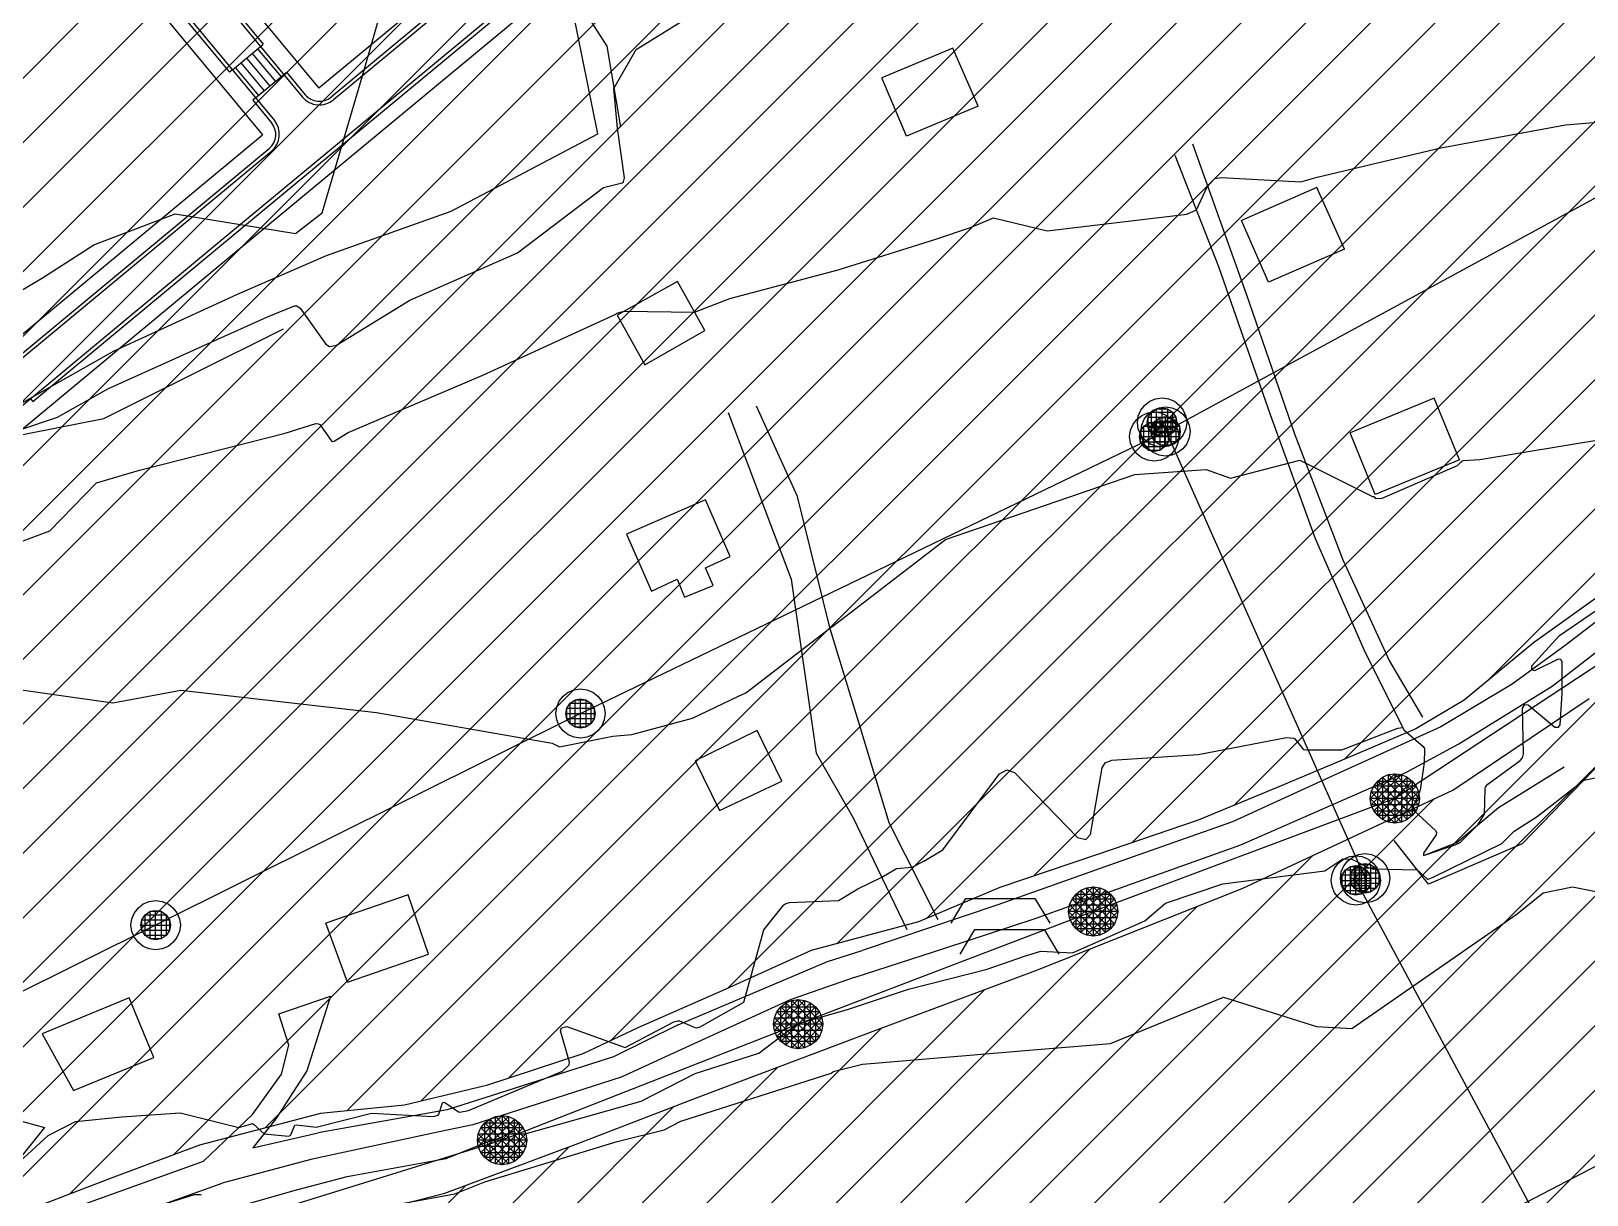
# Model space of a CAD drawing. Extents: x 13365 to 36625, y 86498 to 171760.
# Drawn here: x 16128.3 to 16341.1, y 88452.8 to 88612 of the extents above; entities that cross this region are included whole.
import ezdxf

# ---------------------------------------------------------------- set-up
doc = ezdxf.new("R2010")
doc.units = 0
doc.header["$LTSCALE"] = 5
doc.header["$MEASUREMENT"] = 0
doc.linetypes.add('A_CONTINUOUS_LINE', pattern=[0])
doc.linetypes.add('KERB', pattern=[16, 5, -6, 5])
doc.layers.get('0').update_dxf_attribs({"linetype": 'A_CONTINUOUS_LINE'})
for name, color, linetype in [('Commercial', 11, 'Continuous'), ('CONTOUR', 255, 'Continuous'), ('DRAINAGE', 162, 'A_CONTINUOUS_LINE'), ('ELECTRIC', 240, 'A_CONTINUOUS_LINE'), ('EXISTING BUILDING', 21, 'A_CONTINUOUS_LINE'), ('EXISTING ROAD', 25, 'A_CONTINUOUS_LINE'), ('Phase1', 7, 'Continuous'), ('Recreational', 73, 'Continuous'), ('RELIEF', 255, 'A_CONTINUOUS_LINE'), ('Residential', 51, 'Continuous'), ('TELECOM', 94, 'A_CONTINUOUS_LINE')]:
    doc.layers.add(name, color=color, linetype=linetype)

# ---------------------------------------------------------------- blocks, each defined once
blk = doc.blocks.new('S034')
at = {"color": 0}
for p, q in [((-0.43, 0.25), (-0.35, 0.35)), ((-0.35, 0.35), (-0.25, 0.43)), ((-0.25, 0.43), (-0.13, 0.48)), ((-0.13, 0.48), (0, 0.5)), ((0, 0.5), (0.13, 0.48)), ((0.13, 0.48), (0.25, 0.43)), ((0.25, 0.43), (0.35, 0.35)), ((0.35, 0.35), (0.43, 0.25)), ((-0.5, 0), (-0.48, 0.13)), ((-0.48, -0.13), (-0.5, 0)), ((-0.48, 0.13), (-0.43, 0.25)), ((-0.3, 0), (-0.28, 0.11)), ((-0.28, -0.11), (-0.3, 0)), ((0.3, 0), (-0.3, 0)), ((-0.28, 0.11), (-0.21, 0.21)), ((-0.28, -0.11), (-0.28, 0.11)), ((-0.28, 0.11), (0.28, 0.11)), ((-0.21, 0.21), (-0.11, 0.28)), ((-0.21, -0.21), (-0.21, 0.21)), ((-0.21, 0.21), (0.21, 0.21)), ((-0.11, 0.28), (0, 0.3)), ((-0.11, -0.28), (-0.11, 0.28)), ((-0.11, 0.28), (0.11, 0.28)), ((0, 0.3), (0.11, 0.28)), ((0, -0.3), (0, 0.3)), ((0.11, 0.28), (0.21, 0.21)), ((0.11, 0.28), (0.11, -0.28)), ((0.21, 0.21), (0.28, 0.11)), ((0.21, 0.21), (0.21, -0.21)), ((0.28, 0.11), (0.3, 0)), ((0.28, 0.11), (0.28, -0.11)), ((0.3, 0), (0.28, -0.11)), ((0.43, 0.25), (0.48, 0.13)), ((0.48, 0.13), (0.5, 0)), ((0.5, 0), (0.48, -0.13)), ((-0.43, -0.25), (-0.48, -0.13)), ((-0.35, -0.35), (-0.43, -0.25)), ((-0.21, -0.21), (-0.28, -0.11)), ((0.28, -0.11), (-0.28, -0.11)), ((-0.11, -0.28), (-0.21, -0.21)), ((0.21, -0.21), (-0.21, -0.21)), ((0, -0.3), (-0.11, -0.28)), ((0.11, -0.28), (-0.11, -0.28)), ((0.11, -0.28), (0, -0.3)), ((0.21, -0.21), (0.11, -0.28)), ((0.28, -0.11), (0.21, -0.21)), ((0.43, -0.25), (0.35, -0.35)), ((0.48, -0.13), (0.43, -0.25)), ((-0.25, -0.43), (-0.35, -0.35)), ((-0.13, -0.48), (-0.25, -0.43)), ((0, -0.5), (-0.13, -0.48)), ((0.13, -0.48), (0, -0.5)), ((0.25, -0.43), (0.13, -0.48)), ((0.35, -0.35), (0.25, -0.43))]:
    blk.add_line(p, q, dxfattribs=at)
blk = doc.blocks.new('001')
at = {"color": 0}
for p, q in [((-0.5, -0.25), (-0.35, 0)), ((-0.35, 0), (0.35, 0)), ((0.35, 0), (0.5, -0.25))]:
    blk.add_line(p, q, dxfattribs=at)
blk = doc.blocks.new('S038')
at = {"color": 0}
for p, q in [((-0.5, 0), (0, 0.5)), ((-0.48, -0.13), (0.13, 0.48)), ((0.25, 0.43), (-0.43, -0.25)), ((-0.43, 0.25), (-0.35, 0.35)), ((-0.35, 0.35), (-0.25, 0.43)), ((-0.35, -0.35), (0.35, 0.35)), ((0.35, -0.35), (-0.35, 0.35)), ((-0.35, 0.35), (0.35, 0.35)), ((-0.35, -0.35), (-0.35, 0.35)), ((-0.25, 0.43), (-0.13, 0.48)), ((0.43, -0.25), (-0.25, 0.43)), ((-0.25, 0.43), (-0.25, -0.43)), ((-0.13, 0.48), (0, 0.5)), ((-0.13, -0.48), (-0.13, 0.48)), ((-0.13, 0.48), (0.48, -0.13)), ((0, 0.5), (0.13, 0.48)), ((0.5, 0), (0, 0.5)), ((0, 0.5), (0, -0.5)), ((0.13, 0.48), (0.25, 0.43)), ((0.13, 0.48), (0.13, -0.48)), ((0.25, 0.43), (0.35, 0.35)), ((0.25, -0.43), (0.25, 0.43)), ((0.35, 0.35), (0.43, 0.25)), ((0.35, 0.35), (0.35, -0.35)), ((-0.5, 0), (-0.48, 0.13)), ((-0.48, -0.13), (-0.5, 0)), ((0, -0.5), (-0.5, 0)), ((-0.5, 0), (0.5, 0)), ((-0.48, 0.13), (-0.43, 0.25)), ((0.13, -0.48), (-0.48, 0.13)), ((-0.48, 0.13), (0.48, 0.13)), ((0.43, 0.25), (-0.43, 0.25)), ((-0.43, 0.25), (0.25, -0.43)), ((-0.25, -0.43), (0.43, 0.25)), ((0.48, 0.13), (-0.13, -0.48)), ((0, -0.5), (0.5, 0)), ((0.43, 0.25), (0.48, 0.13)), ((0.48, 0.13), (0.5, 0)), ((0.5, 0), (0.48, -0.13)), ((-0.43, -0.25), (-0.48, -0.13)), ((0.48, -0.13), (-0.48, -0.13)), ((-0.35, -0.35), (-0.43, -0.25)), ((-0.43, -0.25), (0.43, -0.25)), ((0.43, -0.25), (0.35, -0.35)), ((0.48, -0.13), (0.43, -0.25)), ((-0.25, -0.43), (-0.35, -0.35)), ((0.35, -0.35), (-0.35, -0.35)), ((-0.13, -0.48), (-0.25, -0.43)), ((0, -0.5), (-0.13, -0.48)), ((0.13, -0.48), (0, -0.5)), ((0.25, -0.43), (0.13, -0.48)), ((0.35, -0.35), (0.25, -0.43))]:
    blk.add_line(p, q, dxfattribs=at)

msp = doc.modelspace()

# ---------------------------------------------------------------- hatches: boundary and pattern name
at = {"layer": 'Commercial', "linetype": 'Continuous'}
h = msp.add_hatch(dxfattribs=at)
h.set_pattern_fill('ANSI31', color=256, scale=50, style=0)
edge = h.paths.add_edge_path()
edge.add_arc((15950.24, 88496.61), 15.56, 174.6777, 264.6777, ccw=False)
edge.add_line((15934.75, 88498.05), (15906.02, 88532.68))
edge.add_line((15906.02, 88532.68), (15899.63, 88540.38))
edge.add_line((15899.63, 88540.38), (15893.25, 88548.08))
edge.add_line((15893.25, 88548.08), (15910.18, 88562.12))
edge.add_line((15910.18, 88562.12), (15916.56, 88554.43))
edge.add_line((15916.56, 88554.43), (15962.74, 88592.74))
edge.add_line((15962.74, 88592.74), (16082.04, 88691.7))
edge.add_line((16082.04, 88691.7), (16199.02, 88788.75))
edge.add_line((16199.02, 88788.75), (16197.43, 88790.67))
edge.add_line((16197.43, 88790.67), (16212.05, 88802.8))
edge.add_line((16212.05, 88802.8), (16220.35, 88792.79))
edge.add_line((16220.35, 88792.79), (16248.76, 88758.55))
edge.add_line((16248.76, 88758.55), (16262.81, 88741.61))
edge.add_line((16262.81, 88741.61), (16291.54, 88706.98))
edge.add_line((16291.54, 88706.98), (16300.8, 88695.82))
edge.add_line((16300.8, 88695.82), (16286.18, 88683.69))
edge.add_line((16286.18, 88683.69), (16283.3, 88687.15))
edge.add_line((16283.3, 88687.15), (16260.21, 88668))
edge.add_line((16260.21, 88668), (16244.43, 88654.91))
edge.add_line((16244.43, 88654.91), (16207.37, 88624.16))
edge.add_line((16207.37, 88624.16), (16155.82, 88581.4))
edge.add_line((16155.82, 88581.4), (16117.83, 88549.88))
edge.add_line((16117.83, 88549.88), (16110.13, 88543.5))
edge.add_line((16110.13, 88543.5), (16047.02, 88491.14))
edge.add_line((16047.02, 88491.14), (16000.84, 88452.83))
edge.add_line((16000.84, 88452.83), (16013.34, 88437.77))
edge.add_line((16013.34, 88437.77), (15992.73, 88428.16))
edge.add_line((15992.73, 88428.16), (15983.91, 88438.79))
edge.add_line((15983.91, 88438.79), (15977.52, 88446.48))
edge.add_line((15977.52, 88446.48), (15948.79, 88481.12))
at = {"layer": 'Recreational', "linetype": 'Continuous'}
h = msp.add_hatch(dxfattribs=at)
h.set_pattern_fill('ANSI31', color=256, scale=50, style=0)
h.paths.add_polyline_path([(16925.04, 88786.82), (16936.03, 88794.73), (16947.61, 88802.45), (16962.29, 88809.39), (16976.57, 88812.09), (16983.14, 88809), (16986.23, 88800.52), (16986.61, 88791.64), (16967.53, 88779.17), (16951.49, 88770.08), (16934.59, 88758.82), (16914.22, 88751.46), (16893.85, 88741.51), (16869.9, 88732.34), (16848.23, 88722.39), (16827.43, 88716.32), (16807.06, 88707.67), (16796.66, 88696.84), (16791.89, 88682.12), (16793.58, 88667.27), (16776.24, 88655.15), (16755.44, 88642.16), (16730.74, 88633.07), (16699, 88620.88), (16673, 88608.76), (16645.69, 88596.64), (16626.19, 88584.08), (16604.87, 88574.88), (16584.5, 88567.95), (16566.74, 88556.26), (16551.57, 88548.47), (16527.73, 88536.78), (16509.97, 88521.63), (16493.01, 88512.02), (16480.88, 88500.34), (16471.34, 88486.48), (16458.3, 88468.63), (16448.77, 88462.14), (16439.67, 88454.34), (16437.07, 88432.26), (16432.7, 88415.23), (16424.9, 88397.05), (16408.86, 88372.8), (16391.96, 88357.22), (16373.71, 88338.53), (16349.88, 88319.48), (16329.44, 88302.9), (16305.61, 88287.32), (16283.51, 88279.52), (16258.8, 88271.3), (16229.68, 88257.37), (16199.35, 88247.41), (16175.08, 88235.72), (16154.64, 88223.97), (16137.74, 88210.98), (16124.3, 88198.42), (16110.82, 88183.61), (16086.55, 88172.35), (16067.92, 88161.53), (16041.48, 88148.54), (16009.78, 88132.9), (15987.68, 88122.94), (15964.28, 88106.92), (15939.51, 88090.34), (15921.31, 88073.45), (15902.24, 88056.57), (15885.34, 88036.22), (15871.43, 88017.88), (15857.13, 87997.96), (15844.56, 87976.75), (15831.5, 87955.83), (15816.76, 87917.74), (15806.36, 87890.03), (15797.66, 87863.9), (15781.19, 87833.16), (15778.99, 87814.44), (15775.95, 87788.47), (15774.63, 87758.87), (15772.03, 87736.35), (15764.62, 87714.54), (15752.05, 87702.85), (15737.75, 87695.93), (15723.45, 87692.9), (15702.22, 87687.27), (15682.62, 87677.18), (15661.38, 87665.06), (15647.51, 87656.83), (15631.48, 87641.68), (15613.71, 87627.83), (15598.54, 87614.84), (15579.04, 87602.72), (15558.2, 87588.29), (15530.46, 87568.38), (15506.2, 87552.79), (15476.25, 87530.63), (15449.81, 87514.61), (15419.47, 87490.36), (15398.37, 87471.97), (15376.2, 87452.53), (15353.49, 87428.76), (15337.72, 87407.51), (15323.12, 87385.91), (15310.68, 87362.14), (15298.25, 87335.67), (15280.32, 87299.28), (15246.25, 87276.05), (15214.35, 87254.99), (15177.58, 87217.17), (15140.81, 87184.22), (15109.99, 87150.73), (15083, 87205.69), (15068.26, 87236.08), (15049.98, 87278.53), (15039.11, 87304.43), (15028.89, 87340.43), (15019.21, 87365.14), (15012.21, 87383.95), (15005.22, 87400.07), (15002.4, 87411.12), (15003.46, 87420.61), (15010.84, 87421.66), (15020.87, 87421.14), (15033.53, 87424.83), (15054.11, 87429.57), (15070.47, 87435.9), (15082.08, 87438.01), (15097.91, 87441.17), (15110.57, 87445.91), (15125.35, 87450.13), (15132.24, 87452.8), (15148.6, 87458.07), (15162.31, 87460.71), (15176.56, 87464.4), (15188.7, 87468.09), (15197.14, 87473.89), (15202.47, 87479.77), (15211.97, 87490.31), (15220.41, 87498.75), (15229.38, 87506.13), (15239.4, 87515.09), (15251.54, 87523.52), (15261.57, 87530.9), (15272.65, 87537.76), (15285.9, 87546.26), (15296.98, 87551.53), (15310.17, 87558.38), (15326, 87566.82), (15340.77, 87577.89), (15349.82, 87586.98), (15361.96, 87598.57), (15368.82, 87607.53), (15375.68, 87618.08), (15384.17, 87628.75), (15389.98, 87641.4), (15396.31, 87654.58), (15402.64, 87664.07), (15414.25, 87677.78), (15423.22, 87687.26), (15436.94, 87698.33), (15445.45, 87706.35), (15457.05, 87712.68), (15466.03, 87718.48), (15482.91, 87725.86), (15496.63, 87731.13), (15517.74, 87738.51), (15532.51, 87745.36), (15549.48, 87754.4), (15563.2, 87764.42), (15574.81, 87771.8), (15591.69, 87782.34), (15610.69, 87792.88), (15623.47, 87799.33), (15635.61, 87808.29), (15648.8, 87819.36), (15664.1, 87832.01), (15673.6, 87840.44), (15687.92, 87853.25), (15699.53, 87866.96), (15706.39, 87878.03), (15712.72, 87891.73), (15721.69, 87909.13), (15729.61, 87927.05), (15737.59, 87940.39), (15742.34, 87950.41), (15751.31, 87963.06), (15758.17, 87980.45), (15762.91, 87998.38), (15770.36, 88013.75), (15781.44, 88027.45), (15789.88, 88042.21), (15797.32, 88052.35), (15808.93, 88069.74), (15814.2, 88085.03), (15825.28, 88097.15), (15837.42, 88107.7), (15852.76, 88118.32), (15864.9, 88132.55), (15879.67, 88144.15), (15895.56, 88157.48), (15907.17, 88172.77), (15919.31, 88188.58), (15936.19, 88204.39), (15950.97, 88221.79), (15962.58, 88233.91), (15978.99, 88249.87), (15993.76, 88267.27), (16004.32, 88285.19), (16017.03, 88307.5), (16026.53, 88323.31), (16033.59, 88346.96), (16041.25, 88369.09), (16050.91, 88392.43), (16061.79, 88405.71), (16079.8, 88418.7), (16098.35, 88428.12), (16112.55, 88429.46), (16130.27, 88435.49), (16147.6, 88441.93), (16165.97, 88448.18), (16184.87, 88452.98), (16202.81, 88459.7), (16219.52, 88466.15), (16244.19, 88475.43), (16265.73, 88483.48), (16293.92, 88494.68), (16322.75, 88508.12), (16341.39, 88520.69), (16360.93, 88535.09), (16377.91, 88547.57), (16398.45, 88564.25), (16414.47, 88572.89), (16436.6, 88582.55), (16453.32, 88593.79), (16477.34, 88606.27), (16493.41, 88613.06), (16513.91, 88621.7), (16532.86, 88632.31), (16548.56, 88642.55), (16568.74, 88657.59), (16582.83, 88670.71), (16596.61, 88682.23), (16611.92, 88687.13), (16627.87, 88686.63), (16647.1, 88693.59), (16679.29, 88703.61), (16716.75, 88703.08), (16737.86, 88713.09), (16748.94, 88728.38), (16762.13, 88738.92), (16778.49, 88752.63), (16787.39, 88761.04), (16806.07, 88767.18), (16818.95, 88772.26), (16836.58, 88774.3), (16850.13, 88774.97), (16864.37, 88778.36), (16879.96, 88783.1), (16894.88, 88784.45), (16910.81, 88785.47)])
at = {"layer": 'Residential', "linetype": 'Continuous'}
h = msp.add_hatch(dxfattribs=at)
h.set_pattern_fill('ANSI31', color=256, scale=50, style=0)
h.paths.add_polyline_path([(15494.79, 88343.41), (15503.05, 88354.41), (15508.54, 88365.97), (15518.89, 88373.27), (15533.51, 88383.62), (15558.48, 88393.35), (15577.97, 88397), (15607.07, 88403.29), (15633.43, 88411.09), (15654.74, 88415.7), (15676.1, 88420.04), (15693.91, 88430.32), (15706.96, 88438.23), (15719.63, 88447.71), (15731.89, 88457.2), (15742.58, 88464.71), (15752.47, 88472.22), (15759.59, 88482.5), (15770.27, 88493.96), (15781.01, 88509.86), (15800.74, 88539.42), (15819.59, 88560.76), (15833.33, 88584.79), (15840.8, 88609.85), (15845.3, 88632.32), (15851.48, 88654.79), (15854.3, 88685.13), (15858.23, 88705.92), (15868.1, 88730.61), (15884.93, 88750.05), (15909.11, 88767.38), (15929.62, 88784.71), (15946.97, 88802.57), (15959.58, 88816.75), (15976.31, 88831.6), (15988.68, 88843.96), (15999.3, 88855.15), (16010.44, 88865.27), (16025.64, 88888.55), (16038.81, 88906.77), (16059.07, 88923.97), (16078.48, 88949.09), (16109.59, 88960.28), (16133.23, 88970.22), (16158.29, 88983.66), (16181.47, 88991.65), (16209.45, 88998.03), (16237.42, 89001.23), (16258.26, 89000.15), (16285.47, 89001.69), (16309.96, 89002.78), (16328.69, 89000), (16352.28, 89000.7), (16380.04, 89006.24), (16405.71, 89009.71), (16432.07, 89013.17), (16461.22, 89017.33), (16497.3, 89023.57), (16526.44, 89031.89), (16559.74, 89039.51), (16578.48, 89049.91), (16592.35, 89063.77), (16600.68, 89080.41), (16607.78, 89097.88), (16605.7, 89118.67), (16598.76, 89132.53), (16590.44, 89142.24), (16587.66, 89159.57), (16586.97, 89174.81), (16584.89, 89197.69), (16586.97, 89211.55), (16593.21, 89217.79), (16605.01, 89218.48), (16614.72, 89212.24), (16624.43, 89204.62), (16634.15, 89195.61), (16640.39, 89185.9), (16647.33, 89172.04), (16652.88, 89158.87), (16658.43, 89140.16), (16658.43, 89125.6), (16663.29, 89111.05), (16667.45, 89094.41), (16672.91, 89086.02), (16679.34, 89079.24), (16685.41, 89074.24), (16692.2, 89071.03), (16696.49, 89064.25), (16703.28, 89056.04), (16713.28, 89051.4), (16724.35, 89050.33), (16736.14, 89049.26), (16742.57, 89046.41), (16745.78, 89040.7), (16749, 89032.85), (16755.07, 89026.07), (16761.5, 89021.07), (16772.86, 89016.17), (16781.32, 89014.73), (16791.22, 89015.14), (16798.23, 89016.17), (16803.59, 89016.38), (16811.02, 89014.73), (16820.51, 89012.05), (16828.96, 89008.75), (16838.04, 89005.46), (16842.85, 89003.14), (16850.27, 88999.84), (16855.43, 88996.96), (16862.03, 88993.87), (16865.74, 88989.74), (16869.04, 88985.21), (16867.81, 88980.89), (16865.33, 88976.35), (16861.41, 88972.23), (16857.89, 88968.43), (16853.15, 88964.11), (16847.16, 88958.75), (16840.36, 88952.16), (16834.17, 88945.36), (16828.4, 88937.94), (16823.43, 88931.05), (16818.89, 88924.87), (16814.35, 88918.28), (16808.17, 88911.89), (16800.33, 88904.88), (16793.11, 88899.11), (16787.75, 88893.55), (16782.39, 88887.99), (16779.28, 88882.12), (16777.22, 88876.35), (16777.22, 88869.76), (16776.8, 88862.96), (16776.6, 88856.36), (16774.95, 88849.57), (16772.68, 88844), (16769.79, 88839.47), (16766.08, 88836.38), (16761.95, 88834.53), (16757.42, 88833.08), (16749.79, 88833.08), (16738.24, 88832.88), (16728.08, 88831.98), (16721.27, 88831.15), (16714.47, 88830.12), (16708.49, 88828.68), (16702.71, 88826), (16699.62, 88822.5), (16697.76, 88818.17), (16697.97, 88812.61), (16699, 88805.81), (16699.82, 88800.04), (16700.44, 88795.92), (16700, 88789.22), (16697.94, 88783.45), (16695.05, 88777.68), (16692.37, 88770.67), (16688.66, 88764.08), (16684.95, 88758.52), (16679.79, 88754.6), (16674.22, 88749.45), (16668.45, 88743.48), (16662.26, 88737.3), (16653.96, 88731.41), (16649.63, 88727.7), (16640.14, 88721.73), (16632.1, 88715.96), (16620.75, 88707.72), (16611.47, 88700.51), (16599.51, 88692.27), (16589.55, 88686.14), (16580.47, 88678.73), (16571.6, 88671.1), (16563.56, 88663.48), (16555.52, 88657.5), (16544.79, 88650.91), (16530.15, 88642.46), (16514.39, 88633.52), (16499.54, 88625.9), (16487.17, 88620.34), (16477.48, 88616.83), (16464.48, 88609.42), (16448.6, 88600.35), (16437.17, 88594.29), (16421.5, 88586.46), (16411.8, 88580.9), (16397.99, 88572.86), (16386.23, 88566.27), (16371.17, 88554.94), (16361, 88548.89), (16351.51, 88542.09), (16343.88, 88535.5), (16333.78, 88528.28), (16324.29, 88520.46), (16317.69, 88516.54), (16309.03, 88512.83), (16298.72, 88508.51), (16287.9, 88504.05), (16274.15, 88499.34), (16260.78, 88494.83), (16249.67, 88490.13), (16234.99, 88486.18), (16223.31, 88480.91), (16211.26, 88475.64), (16203.73, 88472.07), (16190.55, 88467.74), (16179.34, 88465.04), (16167.85, 88463.91), (16151.28, 88459.58), (16139.23, 88455.07), (16126.05, 88449.99), (16108.72, 88443.97), (16098.5, 88439.02), (16086.83, 88433.75), (16079.86, 88431.31), (16072.33, 88425.47), (16064.98, 88419.08), (16059.15, 88412.87), (16046.86, 88427.97), (16026.65, 88428.3), (16013.4, 88424), (15997.83, 88418.7), (15985.9, 88411.42), (15973.64, 88402.15), (15960.39, 88394.54), (15935.15, 88389.2), (15913.84, 88379.33), (15896.68, 88369.47), (15881.09, 88362.71), (15865.49, 88361.68), (15843.14, 88364.79), (15821.3, 88366.87), (15808.96, 88367.64), (15797.8, 88368.71), (15784.5, 88370), (15769.49, 88370.86), (15751.25, 88370.64), (15731.73, 88370), (15714.09, 88366.67), (15694.41, 88362.99), (15680.14, 88359.75), (15660.69, 88353.49), (15640.15, 88346.79), (15619.17, 88342.48), (15596.47, 88340.53), (15573.72, 88338.78), (15559.14, 88335.05), (15545.23, 88329.97), (15528.27, 88325.9), (15504.18, 88323.19), (15495.03, 88330.84)])
edge = h.paths.add_edge_path(flags=16)
edge.add_arc((15950.24, 88496.61), 15.56, 174.6777, 264.6777, ccw=False)
edge.add_line((15934.75, 88498.05), (15906.02, 88532.68))
edge.add_line((15906.02, 88532.68), (15899.63, 88540.38))
edge.add_line((15899.63, 88540.38), (15893.25, 88548.08))
edge.add_line((15893.25, 88548.08), (15910.18, 88562.12))
edge.add_line((15910.18, 88562.12), (15916.56, 88554.43))
edge.add_line((15916.56, 88554.43), (15962.74, 88592.74))
edge.add_line((15962.74, 88592.74), (16082.04, 88691.7))
edge.add_line((16082.04, 88691.7), (16199.02, 88788.75))
edge.add_line((16199.02, 88788.75), (16197.43, 88790.67))
edge.add_line((16197.43, 88790.67), (16212.05, 88802.8))
edge.add_line((16212.05, 88802.8), (16220.35, 88792.79))
edge.add_line((16220.35, 88792.79), (16248.76, 88758.55))
edge.add_line((16248.76, 88758.55), (16262.81, 88741.61))
edge.add_line((16262.81, 88741.61), (16291.54, 88706.98))
edge.add_line((16291.54, 88706.98), (16300.8, 88695.82))
edge.add_line((16300.8, 88695.82), (16286.18, 88683.69))
edge.add_line((16286.18, 88683.69), (16283.3, 88687.15))
edge.add_line((16283.3, 88687.15), (16260.21, 88668))
edge.add_line((16260.21, 88668), (16244.43, 88654.91))
edge.add_line((16244.43, 88654.91), (16207.37, 88624.16))
edge.add_line((16207.37, 88624.16), (16155.82, 88581.4))
edge.add_line((16155.82, 88581.4), (16117.83, 88549.88))
edge.add_line((16117.83, 88549.88), (16110.13, 88543.5))
edge.add_line((16110.13, 88543.5), (16047.02, 88491.14))
edge.add_line((16047.02, 88491.14), (16000.84, 88452.83))
edge.add_line((16000.84, 88452.83), (16013.34, 88437.77))
edge.add_line((16013.34, 88437.77), (15992.73, 88428.16))
edge.add_line((15992.73, 88428.16), (15983.91, 88438.79))
edge.add_line((15983.91, 88438.79), (15977.52, 88446.48))
edge.add_line((15977.52, 88446.48), (15948.79, 88481.12))

# ---------------------------------------------------------------- linework, layer by layer
at = {"layer": 'CONTOUR', "color": 33, "linetype": 'A_CONTINUOUS_LINE'}
for points in [[(16121.37, 88555.66), (16131.87, 88559.16), (16138.84, 88563.09), (16146.15, 88566.37), (16152.87, 88569.43), (16160.61, 88572.9), (16164.29, 88574.39), (16164.61, 88574.4), (16165.06, 88574.1), (16168.6, 88569.14), (16169.07, 88568.86), (16170.03, 88569.02), (16180.06, 88575.16), (16194.79, 88581.67), (16206.56, 88590.61), (16209.14, 88591.25), (16209.32, 88591.38), (16209.45, 88591.93), (16208.47, 88598.73), (16207.98, 88604.13), (16211.03, 88609.47), (16237.24, 88625.76)], [(16120.42, 88572.69), (16129.84, 88578.24), (16136.83, 88582.77), (16147.99, 88586.97), (16164.44, 88584.32), (16168.1, 88587.12), (16173.79, 88606.5), (16177.3, 88618.81)], [(16122.97, 88540.7), (16130.82, 88543.64), (16137.19, 88550.18), (16143.08, 88551.93), (16163.03, 88556.99), (16167.21, 88558.29), (16167.56, 88558.28), (16167.76, 88558.15), (16169.3, 88555.99), (16169.51, 88555.86), (16169.7, 88555.89), (16171.65, 88557.09), (16190.04, 88564.94), (16208.23, 88573.26), (16208.4, 88573.4), (16209.39, 88573.67), (16219.03, 88573.54), (16223.84, 88575.42), (16238.67, 88579.32), (16252.01, 88583.53), (16256.75, 88585.13), (16259.9, 88586.46), (16267.27, 88584.68), (16286.35, 88586.93), (16287.7, 88587.52), (16289.17, 88590.67), (16290.09, 88591.74), (16290.19, 88591.81), (16291.04, 88591.97), (16301.95, 88591.36), (16304.19, 88592.02), (16321.1, 88596.02), (16338.19, 88599.17), (16346.9, 88599.92)], [(16126.71, 88457.32), (16130.6, 88460.88), (16134.35, 88462.8), (16140.68, 88463.45), (16148.66, 88463.99), (16156.69, 88461.99), (16158.4, 88462.5), (16158.54, 88462.51), (16158.68, 88462.44), (16160.13, 88461.14), (16163.45, 88460.81), (16163.71, 88460.87), (16163.79, 88460.96), (16164.28, 88462.21), (16164.36, 88462.3), (16164.58, 88462.35), (16167.27, 88462.02), (16174.82, 88463.95), (16183.28, 88463.49), (16183.95, 88463.68), (16184.04, 88463.79), (16184.54, 88465.34), (16184.65, 88465.45), (16184.86, 88465.42), (16186.74, 88464.15), (16186.92, 88464.09), (16188.11, 88464.3), (16200.95, 88469.7), (16201.86, 88470.54), (16201.92, 88470.94), (16200.68, 88475.2), (16200.81, 88475.61), (16201.55, 88475.78), (16209.55, 88472.95), (16216.18, 88476.45), (16216.75, 88476.6), (16216.95, 88476.57), (16219.08, 88475.65), (16219.28, 88475.61), (16219.81, 88475.76), (16225.78, 88479.11), (16228.5, 88489.04), (16231.25, 88492.43), (16231.52, 88492.64), (16232.03, 88492.78), (16238.7, 88493.05), (16241.38, 88494.65), (16244.64, 88496.24), (16246.67, 88497.41), (16248.79, 88497.58), (16250.39, 88498.44), (16252.99, 88499.96), (16260.76, 88510.38), (16261.72, 88510.9), (16262.8, 88510.55), (16271.4, 88501.66), (16272.56, 88501.41), (16273.17, 88502.06), (16274.77, 88511.19), (16275.2, 88511.89), (16276.09, 88512.26), (16287.91, 88513.04), (16300.01, 88515.35), (16300.99, 88515.27), (16301.12, 88515.18), (16302.24, 88513.81), (16302.36, 88513.72), (16302.74, 88513.64), (16307.59, 88513.64), (16315.25, 88516.6), (16315.89, 88516.69), (16315.89, 88516.69), (16315.89, 88516.69), (16315.9, 88516.69), (16315.9, 88516.69), (16315.95, 88516.72), (16315.95, 88516.72), (16315.95, 88516.71), (16315.92, 88516.69), (16315.92, 88516.69), (16316.04, 88516.39), (16318.7, 88514.11), (16318.87, 88513.86), (16318.9, 88513.72), (16318.85, 88511.91), (16318.27, 88508.15), (16317.31, 88505.82), (16317.3, 88505.62), (16317.46, 88505.31), (16320.37, 88502.63), (16320.52, 88502.31), (16320.47, 88502.04), (16318.73, 88499.5), (16318.76, 88499.19), (16318.76, 88499.19), (16318.76, 88499.19), (16323.08, 88500.65), (16323.77, 88500.99), (16326.19, 88503.4), (16327.07, 88504.85), (16327.17, 88508.34), (16327.24, 88508.61), (16327.54, 88508.97), (16331.97, 88512.21), (16332.28, 88512.57), (16332.41, 88513.09), (16332.27, 88519.35), (16332.6, 88519.86), (16333.06, 88519.83), (16336.73, 88516.78), (16337.19, 88516.74), (16337.42, 88517.06), (16337.73, 88521.38), (16337.7, 88525.68), (16337.52, 88526.01), (16337.18, 88526.05), (16333.91, 88524.47), (16333.55, 88524.58), (16333.56, 88525.13), (16337.34, 88529.31), (16347.47, 88536.24)], [(16154.66, 88450.62), (16164.08, 88453.31), (16171.5, 88455.28), (16185.02, 88457.73), (16191.62, 88460.38), (16192.21, 88460.49), (16194.16, 88461.47), (16194.34, 88461.48), (16194.36, 88461.47), (16194.49, 88461.22), (16194.5, 88461.21), (16195.85, 88461.1), (16211.7, 88465.57), (16219.1, 88469.36), (16227.83, 88472.16), (16232.99, 88476.09), (16233.18, 88476.19), (16233.37, 88476.27), (16239.95, 88478.15), (16248.31, 88480.93), (16259.07, 88483.66), (16264.18, 88485.42), (16266.4, 88486.1), (16270.74, 88485.88), (16280.62, 88490.25), (16283.43, 88492.68), (16291.31, 88495.31), (16305.24, 88497.1), (16307.7, 88498.74), (16308.96, 88498.7), (16311.19, 88497.57), (16311.72, 88497.36), (16317.89, 88497.23), (16319.19, 88496.03), (16319.32, 88495.97), (16319.38, 88495.97), (16320.08, 88496.23), (16329.47, 88500.86), (16331.13, 88502.52), (16334.27, 88504.52), (16340.66, 88509.49), (16344.45, 88510.27)], [(16179.27, 88451.65), (16186.24, 88452.91), (16190.33, 88454.56), (16208.44, 88460.05), (16214.86, 88461.68), (16217.14, 88462.85), (16237.72, 88469.44), (16237.93, 88469.6), (16238.19, 88469.68), (16238.52, 88469.78), (16241.99, 88470.67), (16266.45, 88472.7), (16275.93, 88473.48), (16291.38, 88479.82), (16304.12, 88475.79), (16308.94, 88475.54), (16331.56, 88491.23), (16335.13, 88494.1), (16339.11, 88494.92), (16352.45, 88492.27)], [(16328.37, 88449.43), (16349.49, 88460.43)], [(16142.05, 88450.12), (16150.6, 88452.8), (16151.38, 88452.83), (16151.52, 88452.75)]]:
    msp.add_lwpolyline(points, dxfattribs=at)
at = {"layer": 'CONTOUR', "color": 252, "linetype": 'A_CONTINUOUS_LINE'}
msp.add_lwpolyline([(16115.63, 88523.46), (16139.43, 88520.1), (16148.73, 88521.84), (16175.5, 88518.75), (16199.55, 88514.56), (16200.55, 88514.08), (16207.86, 88515.53), (16210.43, 88515.74), (16218.72, 88517.99), (16225.05, 88520.98), (16226.02, 88521.47), (16237.49, 88530.24), (16237.52, 88530.29), (16237.96, 88530.59), (16253.36, 88542.43), (16279.25, 88551.34), (16289.01, 88552.01), (16292.36, 88550.84), (16301.83, 88553.27), (16311.77, 88548.33), (16311.97, 88548.31), (16311.99, 88548.3), (16312.01, 88548.29), (16312.17, 88548.05), (16312.19, 88548.03), (16313.11, 88548.08), (16323.41, 88552.58), (16323.76, 88552.94), (16323.83, 88553.03), (16323.97, 88553.11), (16323.98, 88553.12), (16323.98, 88553.12), (16323.99, 88553.17), (16323.99, 88553.17), (16324.16, 88553.25), (16326.44, 88553.4), (16343.83, 88556.26)], dxfattribs=at)
at = {"layer": 'ELECTRIC', "linetype": 'A_CONTINUOUS_LINE'}
for p in [(16363.91, 88600.95), (16203.42, 88518.63)]:
    msp.add_line(p, (16283.45, 88557.22), dxfattribs=at)
for points in [[(16283.45, 88557.22), (16281.91, 88556.51), (16282.97, 88558.44), (16310.74, 88496.09), (16309.49, 88495.8), (16348.8, 88422.49), (16347.58, 88421.42), (16376.19, 88370.42), (16374.94, 88369.74)], [(16203.42, 88518.63), (16145.3, 88489.67), (16063.9, 88449.15), (15981.13, 88408.22), (15981.72, 88407.28)]]:
    msp.add_lwpolyline(points, dxfattribs=at)
at = {"layer": 'EXISTING BUILDING', "linetype": 'A_CONTINUOUS_LINE'}
for p, q in [((16227.58, 88516.31), (16219.09, 88512.16)), ((16219.09, 88512.16), (16222.43, 88505.34)), ((16171.53, 88481.85), (16168.6, 88489.92)), ((16171.53, 88481.85), (16182.64, 88485.71))]:
    msp.add_line(p, q, dxfattribs=at)
for points in [[(16257.81, 88601.72), (16254.36, 88609.66), (16244.66, 88605.59)], [(16257.81, 88601.72), (16248.01, 88597.61), (16244.66, 88605.59)], [(16307.92, 88582.16), (16304.17, 88590.58), (16293.84, 88586.08)], [(16307.92, 88582.16), (16297.52, 88577.63), (16293.84, 88586.08)], [(16216.7, 88577.74), (16208.43, 88573.14), (16212.21, 88566.33)], [(16212.21, 88566.33), (16220.43, 88571.02), (16216.7, 88577.74)], [(16323.67, 88553.32), (16320.19, 88561.75), (16308.69, 88557.05)], [(16323.67, 88553.32), (16312.14, 88548.61), (16308.69, 88557.05)], [(16220.52, 88547.86), (16209.73, 88543.18), (16213.12, 88535.36), (16216.66, 88536.99), (16217.66, 88534.55)], [(16217.66, 88534.55), (16221.57, 88536.16), (16220.53, 88538.58), (16223.89, 88540.11), (16220.52, 88547.86)], [(16222.43, 88505.34), (16230.97, 88509.38), (16227.58, 88516.31)], [(16182.64, 88485.71), (16179.82, 88493.82), (16168.6, 88489.92)], [(16145.03, 88471.55), (16141.66, 88479.74), (16129.79, 88474.81)], [(16129.79, 88474.81), (16134.06, 88467.05), (16145.03, 88471.55)]]:
    msp.add_lwpolyline(points, dxfattribs=at)
at = {"layer": 'EXISTING ROAD', "linetype": 'A_CONTINUOUS_LINE'}
for p, q in [((16237.2, 88484.71), (16241.93, 88486.21)), ((16216.77, 88476.02), (16237.2, 88484.71)), ((16209, 88468.88), (16188.68, 88462.37)), ((16188.68, 88462.37), (16184.09, 88461.37))]:
    msp.add_line(p, q, dxfattribs=at)
for points in [[(16550.67, 88652.22), (16539.61, 88645.5), (16528.55, 88638.78), (16510.24, 88628.6), (16496.1, 88621.89), (16480.98, 88615.75), (16467.19, 88608.29), (16453.39, 88600.82), (16436.29, 88590.94), (16425.52, 88586.14), (16404.03, 88574.37), (16390.93, 88566.81), (16375.9, 88556.08), (16360.86, 88545.35), (16349.49, 88536.64), (16338.12, 88527.93), (16330.86, 88522.62), (16321.1, 88516.8), (16306.85, 88510.31), (16292.61, 88503.82), (16276.55, 88498.14), (16260.49, 88492.46), (16241.93, 88486.21)], [(16240.86, 88482.49), (16253.25, 88486.54), (16265.64, 88490.59), (16279.69, 88495.62), (16293.74, 88500.65), (16316.41, 88510.59), (16323.59, 88514.47), (16336.36, 88522.38), (16347.72, 88531.15)], [(16240.86, 88482.49), (16232.08, 88479.44), (16220.54, 88474.16), (16209, 88468.88)], [(16112.03, 88442.71), (16116.09, 88449.26), (16119.46, 88464.89), (16130.08, 88461.97), (16121.16, 88450.86), (16118.38, 88445.36), (16135.11, 88451.37), (16151.84, 88457.38), (16158.53, 88463.74), (16162.53, 88469.26), (16163.53, 88473.25), (16162.13, 88477.52), (16169.2, 88479.95), (16166, 88469.74), (16161.75, 88463.15), (16158.57, 88459.21), (16167.55, 88461.26)], [(16216.77, 88476.02), (16207.93, 88471.65), (16185.19, 88464.4), (16167.55, 88461.26)], [(16184.09, 88461.37), (16166.52, 88457.6), (16154.4, 88454.36)], [(16116.59, 88440.86), (16135.5, 88447.61), (16154.4, 88454.36)]]:
    msp.add_lwpolyline(points, dxfattribs=at)
at = {"layer": 'EXISTING ROAD', "linetype": 'KERB'}
for points in [[(16287.14, 88596.57), (16294.46, 88576.03), (16301.11, 88556.89), (16307.72, 88539.66), (16314.11, 88525.8), (16318.59, 88518.13)], [(16315.9, 88516.69), (16310.63, 88527.36), (16303.97, 88542.54), (16297.82, 88559.47), (16290.73, 88579.74), (16284.79, 88594.97)], [(16223.62, 88559.81), (16232.25, 88537.02), (16235.68, 88513.18), (16240.74, 88504.37), (16248.06, 88489.08)], [(16252.33, 88490.4), (16245.63, 88503.65), (16241.61, 88516.92), (16237.59, 88530.2), (16233.11, 88548.31), (16227.48, 88560.66)]]:
    msp.add_lwpolyline(points, dxfattribs=at)
at = {"layer": 'Phase1'}
for p, q in [((16219.64, 88644.08), (16169.61, 88602.58)), ((16213.81, 88642.49), (16167.63, 88604.19)), ((16138.9, 88638.82), (16167.63, 88604.19)), ((16136.33, 88637.99), (16165.38, 88602.97)), ((16137.04, 88637.93), (16160.02, 88610.22)), ((16132.42, 88634.1), (16155.4, 88606.39)), ((16132.49, 88634.8), (16161.54, 88599.78)), ((16207.77, 88634.89), (16169.29, 88602.97)), ((16131.2, 88632.44), (16159.93, 88597.8)), ((16153.73, 88582.91), (16206.08, 88626.34)), ((16154.05, 88582.53), (16206.4, 88625.95)), ((16155.79, 88606.71), (16159.64, 88609.9)), ((16158.48, 88608.94), (16161.68, 88605.1)), ((16159.25, 88609.58), (16162.45, 88605.73)), ((16159.64, 88609.9), (16160.02, 88610.22)), ((16155.79, 88606.71), (16155.4, 88606.39)), ((16156.17, 88607.03), (16159.37, 88603.18)), ((16156.94, 88607.67), (16160.14, 88603.82)), ((16157.71, 88608.31), (16160.91, 88604.46)), ((16158.98, 88602.86), (16162.83, 88606.05)), ((16162.83, 88606.05), (16163.22, 88606.37)), ((16163.22, 88606.37), (16165.77, 88603.29)), ((16158.98, 88602.86), (16158.6, 88602.54)), ((16158.6, 88602.54), (16161.15, 88599.46)), ((16111.44, 88557.58), (16159.93, 88597.8)), ((16124.65, 88565.93), (16160.82, 88595.94)), ((16113.42, 88555.97), (16161.14, 88595.56)), ((16116.62, 88552.12), (16153.73, 88582.91)), ((16128.48, 88561.32), (16154.05, 88582.53)), ((16128.16, 88561.7), (16128.48, 88561.32))]:
    msp.add_line(p, q, dxfattribs=at)
msp.add_lwpolyline([(16082.04, 88691.7), (16199.02, 88788.75), (16197.43, 88790.67), (16212.05, 88802.8), (16220.35, 88792.79), (16248.76, 88758.55), (16262.81, 88741.61), (16291.54, 88706.98), (16300.8, 88695.82), (16286.18, 88683.69), (16283.3, 88687.15), (16260.21, 88668), (16244.43, 88654.91), (16207.37, 88624.16), (16155.82, 88581.4), (16117.83, 88549.88)], dxfattribs=at)
for centre, radius, start, end in [((16167.69, 88604.89), 3, 219.6777, 309.6777), ((16167.69, 88604.89), 2.5, 219.6777, 309.6777), ((16159.23, 88597.87), 2.5, 309.6777, 39.6777), ((16159.23, 88597.87), 3, 309.6777, 39.6777)]:
    msp.add_arc(centre, radius, start, end, dxfattribs=at)
at = {"layer": 'Recreational', "linetype": 'Continuous'}
msp.add_lwpolyline([(16165.97, 88448.18), (16184.87, 88452.98), (16202.81, 88459.7), (16219.52, 88466.15), (16244.19, 88475.43), (16265.73, 88483.48), (16293.92, 88494.68), (16322.75, 88508.12), (16341.39, 88520.69)], dxfattribs=at)
at = {"layer": 'RELIEF'}
for points in [[(16123.86, 88559.36), (16139.62, 88568.23), (16156.49, 88576.02), (16168.65, 88581.31), (16185.74, 88587.34), (16205.77, 88597.95), (16202.35, 88614.83), (16192.32, 88627.16), (16192.25, 88633.79), (16206.85, 88648.49), (16209.41, 88661.18), (16208.21, 88678.41), (16210.37, 88691.32), (16215.24, 88712.68), (16215.95, 88729.58), (16214.13, 88747.11), (16217.31, 88761.97), (16220.5, 88776.83), (16228.59, 88788.62), (16236.68, 88800.42), (16243.54, 88806.07)], [(16243.74, 88804), (16232.82, 88793.27), (16222.81, 88776.55), (16217.63, 88761.98), (16216.19, 88746.1), (16217.95, 88731.95), (16217.37, 88716.7), (16217.79, 88707.69), (16213.42, 88692.16), (16210.07, 88679.63), (16211.33, 88658.1), (16206.11, 88645.32), (16197.71, 88635.81), (16192.59, 88629.53), (16200.76, 88619.68), (16207, 88609.94), (16208.87, 88598.84)], [(16026.12, 88478.3), (16037.72, 88490.3), (16052.21, 88505.21), (16066.71, 88520.11), (16083.82, 88531.75), (16100.94, 88543.38), (16118.05, 88555.01), (16138.23, 88559), (16150.5, 88565.13), (16162.77, 88571.26)], [(16346.16, 88515.17), (16332.25, 88500.8), (16319.44, 88495.28), (16314.71, 88501.26)], [(16318.76, 88499.19), (16323.31, 88501), (16329.01, 88505.76), (16337.98, 88511.33)]]:
    msp.add_lwpolyline(points, dxfattribs=at)
at = {"layer": 'Residential', "linetype": 'Continuous'}
msp.add_lwpolyline([(16343.88, 88535.5), (16333.78, 88528.28), (16324.29, 88520.46), (16317.69, 88516.54), (16309.03, 88512.83), (16298.72, 88508.51), (16287.9, 88504.05), (16274.15, 88499.34), (16260.78, 88494.83), (16249.67, 88490.13), (16234.99, 88486.18), (16223.31, 88480.91), (16211.26, 88475.64), (16203.73, 88472.07), (16190.55, 88467.74), (16179.34, 88465.04), (16167.85, 88463.91), (16151.28, 88459.58), (16139.23, 88455.07), (16126.05, 88449.99)], dxfattribs=at)
at = {"layer": 'TELECOM', "linetype": 'A_CONTINUOUS_LINE'}
msp.add_line((16233.2, 88476.13), (16192.68, 88460.24), dxfattribs=at)
for points in [[(16424.9, 88578.6), (16391.18, 88557.04), (16351.29, 88531.05), (16314.84, 88507.02), (16273.57, 88491.55), (16233.2, 88476.13)], [(16192.68, 88460.24), (16150.81, 88447.25), (16108.22, 88434.11), (16071.55, 88422.78)]]:
    msp.add_lwpolyline(points, dxfattribs=at)

# ---------------------------------------------------------------- block references
at = {"layer": 'DRAINAGE', "xscale": 13.5, "yscale": 13.5, "zscale": 13.5}
for p in [(16260.86, 88493.3), (16262.11, 88489.08)]:
    msp.add_blockref('001', p, dxfattribs=at)
at = {"layer": 'ELECTRIC', "xscale": 6.75, "yscale": 6.75, "zscale": 6.75, "rotation": 270}
for p in [(16282.97, 88558.44), (16282.97, 88558.44), (16281.91, 88556.51), (16281.91, 88556.51), (16283.45, 88557.22), (16283.45, 88557.22), (16203.42, 88518.63), (16203.42, 88518.63), (16309.49, 88495.8), (16309.49, 88495.8), (16310.74, 88496.09), (16310.74, 88496.09), (16145.3, 88489.67), (16145.3, 88489.67)]:
    msp.add_blockref('S034', p, dxfattribs=at)
at = {"layer": 'EXISTING ROAD', "xscale": 13.5, "yscale": 13.5, "zscale": 13.5}
for p in [(16260.86, 88493.3), (16262.11, 88489.08)]:
    msp.add_blockref('001', p, dxfattribs=at)
at = {"layer": 'TELECOM', "xscale": 6.75, "yscale": 6.75, "zscale": 6.75, "rotation": 270}
for p in [(16314.84, 88507.02), (16314.84, 88507.02), (16273.57, 88491.55), (16273.57, 88491.55), (16233.2, 88476.13), (16233.2, 88476.13), (16192.68, 88460.24), (16192.68, 88460.24)]:
    msp.add_blockref('S038', p, dxfattribs=at)

doc.saveas('drawing.dxf')
